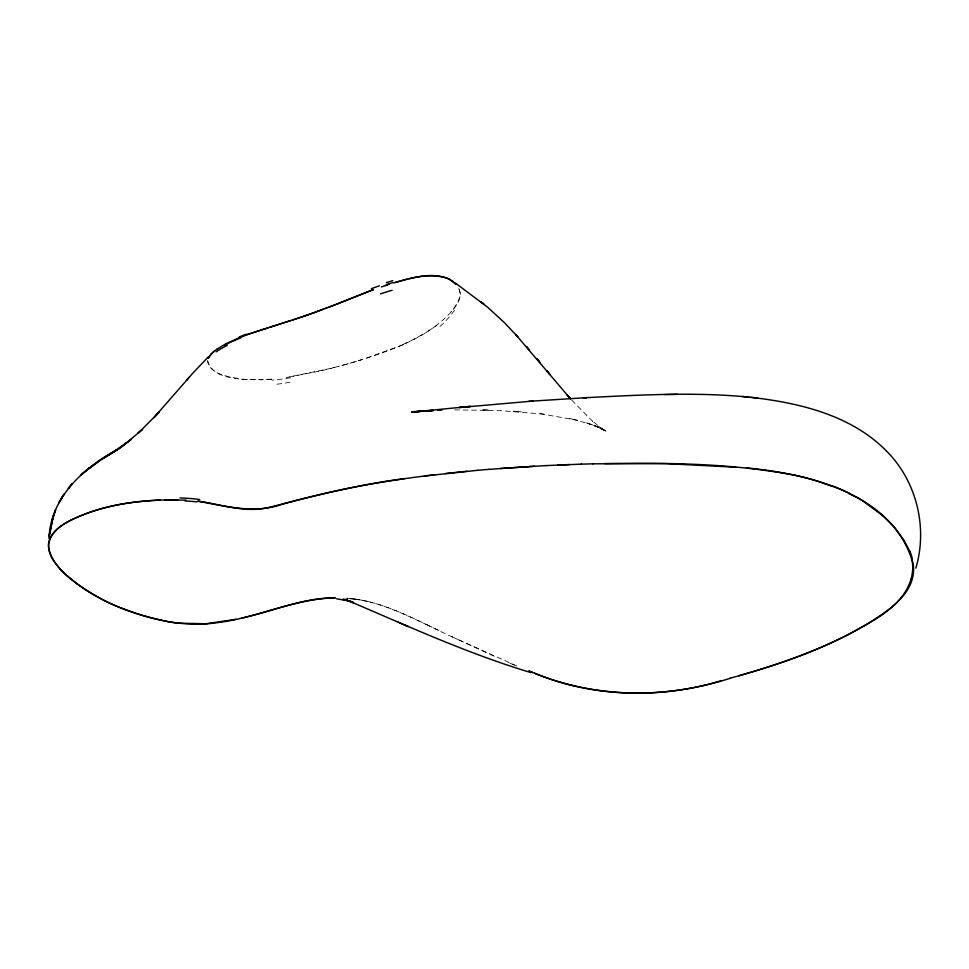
<?xml version="1.0" encoding="UTF-8"?>
<svg xmlns="http://www.w3.org/2000/svg" width="969" height="969" viewBox="0 0 969 969"><rect width="100%" height="100%" fill="white"/><g stroke="black" fill="none" stroke-linecap="round" stroke-linejoin="round"><path stroke-width="0.73" stroke-dasharray="4.84 3.63" d="M207.645 360.686C213.204 381.168 245.06 379.182 262.199 379.836M453.322 309.414C457.719 304.024 462.249 296.829 459.415 289.658M451.239 311.848C426.542 338.762 390.398 350.621 356.495 361.304M436.704 325.487L422.496 334.814M403.237 344.698L363.69 359.16M361.994 359.632L358.324 360.759M356.519 361.376L347.399 363.944M354.715 361.909L331.168 368.365M347.496 363.981L338.411 366.464M334.814 367.36L320.448 371.006M331.253 368.281L286.134 377.571M318.753 371.284L289.901 376.856M271.477 379.17L262.042 379.787M271.671 379.291L246.356 379.594A73.814 37.537 24.5 0 1 239.743 378.855C228.696 376.384 209.837 374.87 207.536 360.94M454.667 409.863L499.471 410.59L546.504 414.332M488.376 410.093L481.278 409.839L490.387 410.178M521.504 411.873L513.061 411.159L517.579 411.571M350.051 598.794L356.265 599.399M358.724 599.726L359.366 599.811L357.173 599.496L367.905 601.422M539.975 413.654L577.621 420.328L573.03 419.274L590.303 424.168L585.106 422.387L599.508 427.765L594.348 425.548L606.303 431.266L595.814 426.009L603.966 430.03M569.324 418.366L573.793 419.456M589.225 423.816L594.566 425.585M516.889 666.018L458.034 639.552M510.069 663.244L516.816 666.103M494.178 656.243L451.409 636.427M427.45 625.029C401.711 613.05 375.391 599.968 346.563 598.224C386.801 601.022 421.709 623.576 457.707 639.419M427.547 625.053L438.945 630.504M601.034 428.455L607.127 431.968L600.235 427.608L602.948 429.546L591.853 420.534L592.81 421.394L571.758 400.209M600.09 427.729L605.225 430.817M598.236 426.021L601.652 428.589M458.809 288.496L460.227 293.74A15.068 10.659 8.5 0 1 460.105 296.453L456.52 304.339A111.387 79.749 15.7 0 1 453.383 308.881A105.355 75.679 16.8 0 1 451.082 311.752M290.627 377.74A339.683 189.476 30.2 0 1 272.204 380.163M290.046 382.161A261.145 145.847 29.6 0 1 275.535 384.378M422.327 334.559A347.968 264.682 51.6 0 1 403.056 344.37M454.497 310.213A158.831 118.848 33.9 0 1 438.812 327.437"/><path stroke-width="1.45" d="M48.983 538.51C50.63 496.249 85.357 466.198 120.168 447.932L111.047 453.565L131.263 439.332L120.677 447.545L126.2 443.184M49.262 536.22L53.016 517.313L49.395 534.767M915.85 568.149C927.878 527.705 916.686 481.557 886.974 451.53C851.703 415.253 799.534 402.813 750.963 397.363M911.09 579.026C902.478 607.357 872.766 620.79 848.989 634.259C811.235 653.578 770.827 667.156 729.984 678.227M208.662 357.573L208.202 358.348L210.709 354.484L214.512 351.008M209.256 356.725L210.733 354.872M208.577 356.592L193.122 372.835L154.023 417.566L158.868 412.358L156.009 415.447M189.246 377.207L186.411 380.502M156.978 414.405L137.913 433.373L142.6 429.291L125.897 443.427M99.504 460.784L85.841 470.825L99.504 460.784L118.703 448.913L103.501 458.228M216.741 349.337L223.803 345M225.002 344.177L239.876 337.382M239.961 337.478L248.997 334.087M334.608 305.017L371.357 290.361M334.475 305.017L314.077 312.624M328.891 307.209L373.356 289.61M325.112 308.578L326.977 307.876M323.258 309.268L317.735 311.303M371.381 290.494L373.38 289.767M317.578 311.412L312.26 313.266M310.443 313.908L313.871 312.745M308.639 314.55L312.03 313.399M247.349 334.559L265.009 328.77M310.201 314.041L305.041 315.797M308.384 314.683L292.565 320.036M304.787 315.918L299.494 317.723M248.912 334.014L268.461 327.692M381.411 286.933L387.539 284.91M297.895 318.232L271.647 326.662M290.821 320.569L269.951 327.195M265.131 328.745L266.79 328.225M268.292 327.716L271.829 326.614M385.335 285.492L389.405 284.22M393.789 282.948L406.883 279.217M738.766 675.768C783.982 662.857 828.919 647.171 869.326 622.704C889.506 609.84 916.735 592.289 913.295 564.661C894.617 494.19 809.599 473.793 746.445 467.93M395.691 282.354C411.886 277.522 429.291 273.064 446.055 277.873A12.9 9.218 6.9 0 1 449.156 279.181L456.024 284.389L454.921 283.081A22.335 15.843 7.6 0 0 448.986 279.072C436.365 273.306 421.939 275.644 408.954 278.818M730.154 678.3C666.611 698.673 596.335 699.049 534.294 673.067M721.408 680.65C660.483 699.23 593.573 697.196 534.416 673.201M241.487 618.149C272.737 611.378 302.837 597.631 335.31 597.873C293.946 598.588 256.119 618.476 215.288 622.91C182.753 627.512 150.207 619.167 120.035 607.478C108.928 603.396 98.535 597.619 88.445 591.453M236.024 619.288L205.997 623.757L179.265 623.188M404.121 478.771C358.506 484.439 314.017 495.995 269.564 507.272C245.399 513.558 221.598 504.243 197.797 501.155C225.838 506.278 254.823 514.224 282.9 504.025C332.573 490.023 383.458 480.709 434.693 474.798M424.398 476.021L478.068 470.256M465.023 406.919L470.522 406.399L459.209 407.537L533.083 401.057M445.461 473.502L467.082 471.261M464.769 406.932L411.522 412.14L433.3 410.529L413.375 411.764L432.029 410.42M477.923 470.328L489.163 469.311M489.066 469.371L534.5 466.21M528.65 401.36L586.645 397.641L583.253 397.811C641.321 394.952 699.775 391.319 757.697 398.089M500.319 468.487L546.044 465.592M177.787 499.847C146.367 499.653 114.415 502.863 84.872 514.164C68.448 520.111 41.328 532.914 50.449 554.801A86.944 35.368 20.2 0 0 54.022 561.535M160.442 500.089C134.752 501.167 108.916 504.873 84.775 514.091C70.81 520.123 51.672 526.918 48.474 543.851A86.386 34.739 21.2 0 0 49.322 550.513M546.213 465.592L581.327 464.151M557.853 465.035L569.554 464.551M437.588 410.347L441.864 410.19M581.085 464.163L593.161 463.812M592.919 463.824L665.473 463.606L735.737 467.191M164.9 499.931L186.072 500.137M677.597 394.371L664.831 394.565M604.826 463.57C668.428 462.697 732.564 463.255 795.246 475.355M336.57 598.769L350.669 601.264L342.953 599.278L352.583 602.1L344.419 599.496L353.455 602.657L344.94 599.472L353.455 602.657M742.23 396.442L748.819 397.157M166.147 621.214C133.128 614.818 100.849 602.306 74.104 581.594C63.264 573.648 53.343 563.631 49.237 550.489M530.794 672.559C468.354 653.748 409.015 626.664 349.203 601.083M832.637 486.474L819.229 481.75A142.927 75.122 7.6 0 0 795.258 475.319M529.001 671.081L533.059 672.68M528.941 670.948L532.962 672.534M404.86 625.138L408.167 626.555L397.871 622.122M848.553 493.342L856.208 497.242M88.131 591.26L84.739 589.091M84.436 588.898L76.854 583.653M864.469 502.184L881.96 515.06M455.721 283.263L487.746 307.343L504.316 322.568L518.076 337.164M484.294 304.448L481.048 301.819L482.889 303.321M882.335 515.375L894.181 526.918L903.92 540.193M67.479 576.095L59.824 568.646L54.143 561.56M515.932 334.814L570.765 399.155L567.265 395.255L569.966 398.259M529.558 350.148L526.373 346.527L528.589 349.058M540.012 362.37L536.826 358.615L539.115 361.316M550.247 374.846L547.122 371.006L549.423 373.852M904.138 540.557L909.891 551.385M210.661 354.836A131.845 62.973 19.9 0 1 213.446 351.929M213.519 351.965A109.594 52.229 19.6 0 1 216.717 349.324M224.445 345.352A303.261 137.986 15.8 0 1 240.7 337.915M371.345 288.701A228.914 99.153 -2.5 0 1 379.436 285.794M386.643 284.511A295.92 102.993 -6 0 1 392.917 282.524M77.048 583.617A113.555 46.1 20.1 0 1 67.685 576.083M179.98 497.933A1224.138 279.29 -37.2 0 1 199.735 499.507M179.398 623.37A96.476 38.675 20.9 0 1 166.244 621.395M386.352 282.585A228.006 88.046 -4.3 0 1 392.748 280.635M380.502 293.898A191.886 84.23 -1.9 0 1 392.106 290.276M239.222 336.97A304.399 143.073 17.5 0 1 246.671 334.111M216.184 351.832A184.425 84.897 16.7 0 1 227.17 345.412M911.078 579.026A157.899 89.318 8.6 0 0 912.81 567.289L912.095 558.035A73.596 41.473 7.2 0 0 909.855 551.397M856.33 497.17A100.461 56.989 5.3 0 1 864.59 502.124M832.977 486.172A152.654 81.929 7.3 0 1 848.941 493.076M185.115 500.961A1147.09 264.912 -36.8 0 1 196.889 501.881M53.44 515.956L52.326 519.723L55.596 509.851L53.44 515.956M60.09 500.67L58.867 502.826L62.004 497.376L60.09 500.67M62.706 496.31L60.732 499.495L64.027 494.226L62.706 496.31M69.889 486.511L68.266 488.449L72.094 483.906L69.889 486.511M85.078 471.515L81.154 474.786L89.79 467.712L85.078 471.515"/></g></svg>
